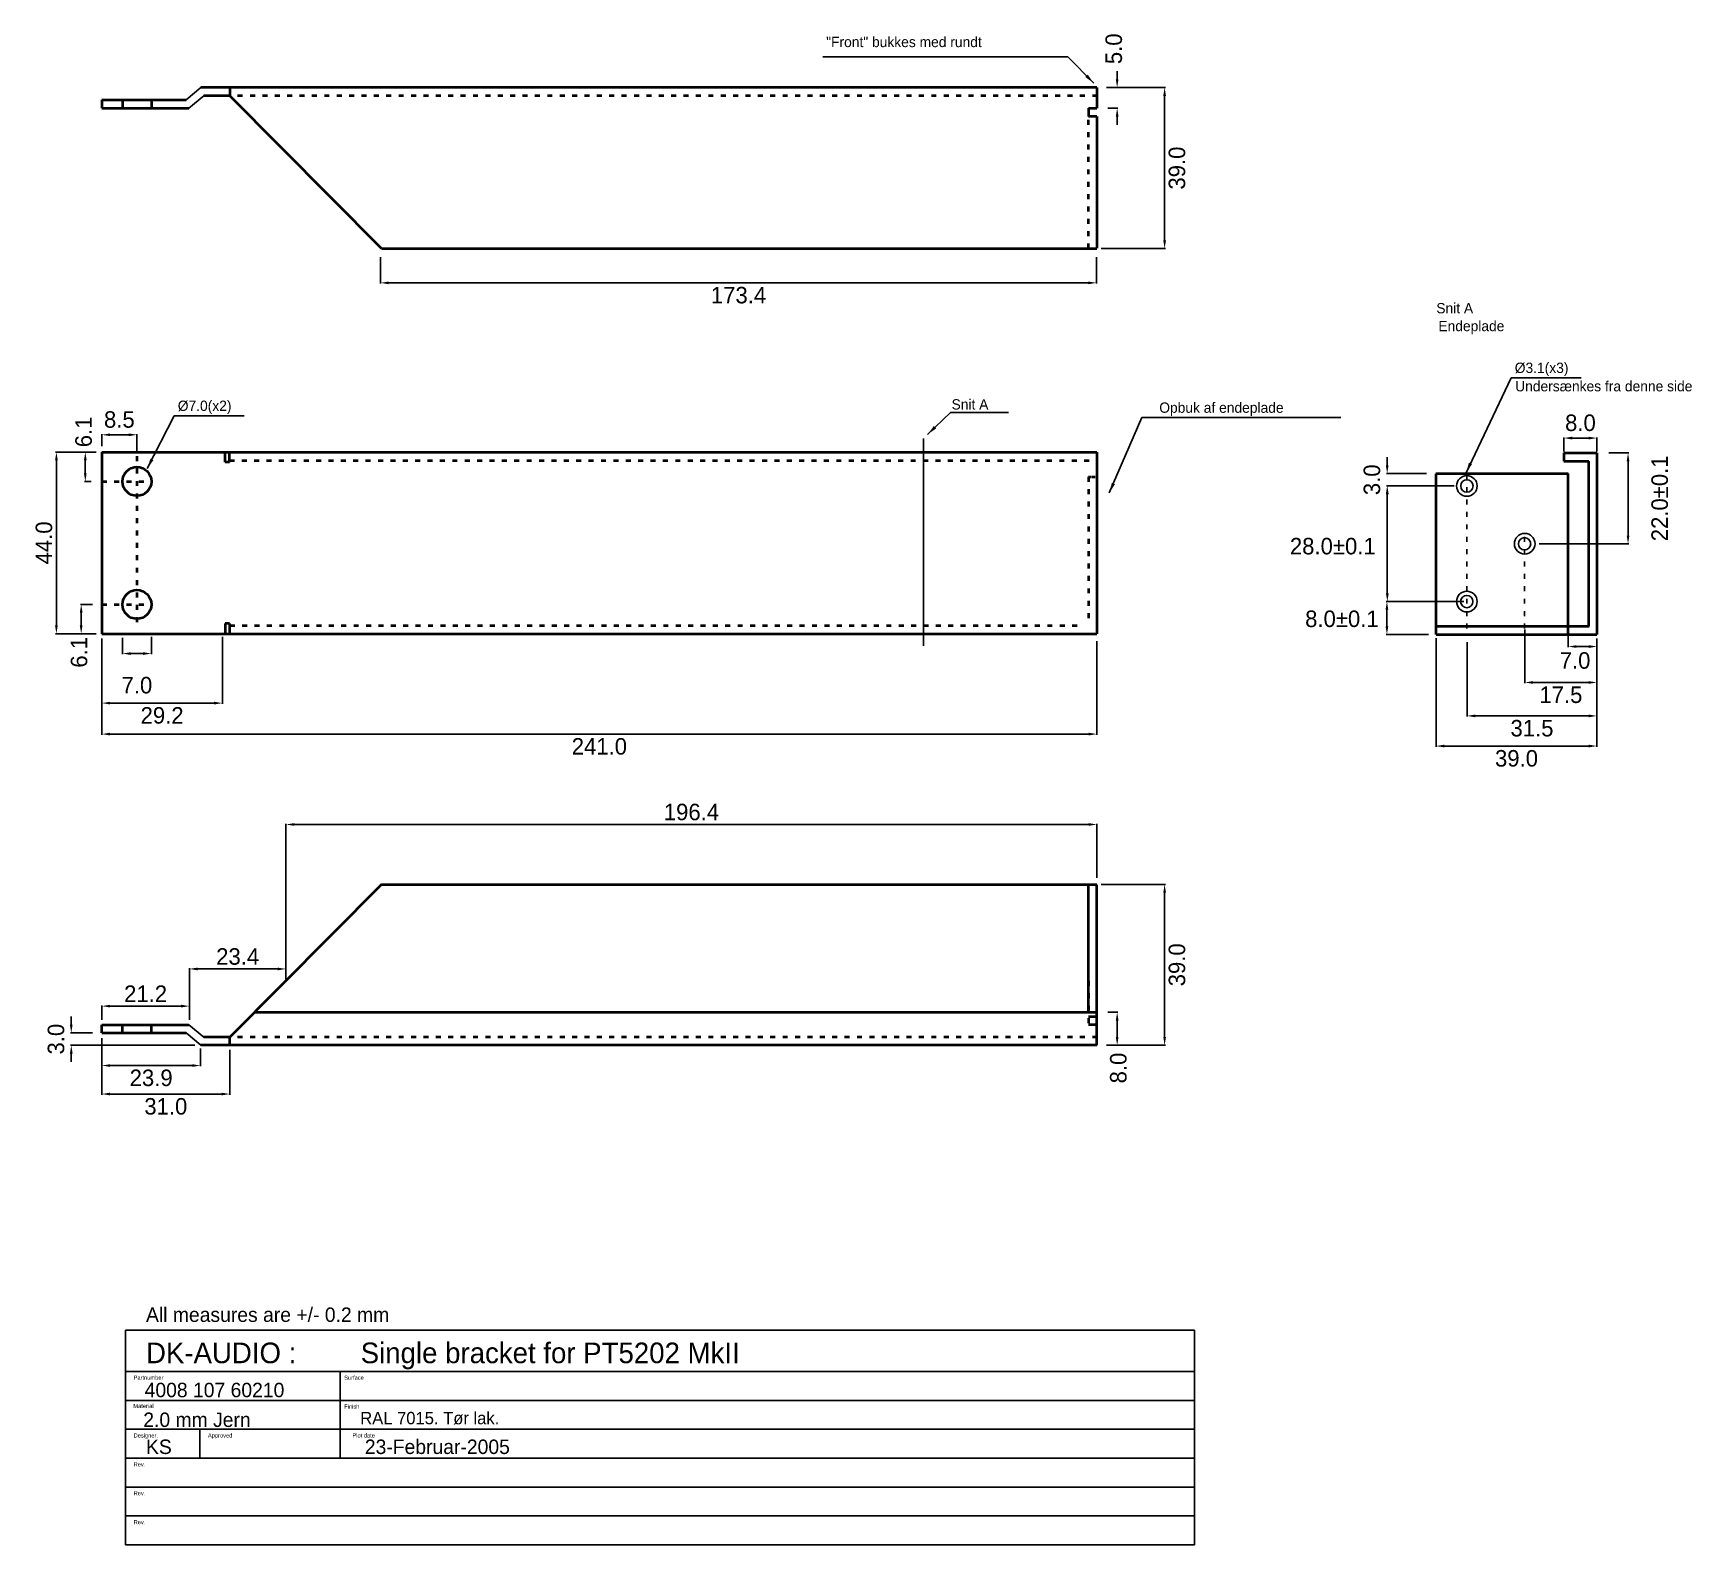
# Model space of a CAD drawing. Header units: millimetres. Extents: x 49 to 451, y -111 to 255.
import ezdxf

# ---------------------------------------------------------------- set-up
doc = ezdxf.new("R2010")
doc.units = ezdxf.units.MM
doc.header["$MEASUREMENT"] = 0
doc.linetypes.add('ACAD_ISO03W100', pattern=[30, 12, -18])
doc.linetypes.add('CENTER', pattern=[2, 1.25, -0.25, 0.25, -0.25])
for name, color, linetype in [('Forplade', 4, 'Continuous'), ('kabinet_dim', 7, 'Continuous'), ('kabinet_head', 2, 'Continuous')]:
    doc.layers.add(name, color=color, linetype=linetype)
doc.layers.add('kabinet', color=4, linetype='Continuous', lineweight=40)
doc.dimstyles.new('DK-audio', dxfattribs={"dimtxt": 4, "dimasz": 2, "dimexe": 0.18, "dimexo": 0.0625, "dimgap": 1, "dimtad": 2, "dimdec": 1, "dimzin": 0, "dimdsep": 46, "dimtxsty": 'Standard', "dimcen": 5, "dimadec": 1, "dimazin": 0, "dimtfac": 1, "dimtdec": 1, "dimtofl": 0, "dimtmove": 2, "dimatfit": 3, "dimfxl": 0, "dimtolj": 1, "dimtzin": 0, "dimarcsym": 0})
doc.dimstyles.new('ISO-25', dxfattribs={"dimtxt": 2.5, "dimasz": 2.5, "dimexe": 1.25, "dimexo": 0.625, "dimtad": 1, "dimtxsty": 'Standard', "dimcen": 2.5, "dimadec": 0, "dimazin": 0, "dimtfac": 1, "dimtmove": 0, "dimatfit": 3, "dimfxl": 0, "dimarcsym": 0})

# ---------------------------------------------------------------- blocks, each defined once
blk = doc.blocks.new('*D22')
at = {"layer": 'DEFPOINTS', "color": 0, "linetype": 'Continuous', "ltscale": 0.1}
for p in [(66, 108.4), (307, 108.3), (307, 85.7)]:
    blk.add_point(p, dxfattribs=at)
at = {"layer": 'kabinet_dim', "color": 0, "linetype": 'Continuous', "lineweight": -2, "ltscale": 0.1}
for p, q in [((66, 108.34), (66, 85.52)), ((307, 108.24), (307, 85.52)), ((68, 85.7), (305, 85.7))]:
    blk.add_line(p, q, dxfattribs=at)
at = {"layer": 'kabinet_dim', "color": 0, "linetype": 'Continuous', "ltscale": 0.1}
for points in [[(68, 86.03), (68, 85.37), (66, 85.7)], [(305, 86.03), (305, 85.37), (307, 85.7)]]:
    blk.add_solid(points, dxfattribs=at)
at = {"layer": 'kabinet_dim', "color": 0, "linetype": 'Continuous', "ltscale": 0.1, "insert": (186.5, 82.7), "char_height": 4, "attachment_point": 5}
blk.add_mtext('\\A1;241.0', dxfattribs=at)
blk = doc.blocks.new('*D25')
at = {"layer": 'DEFPOINTS', "color": 0, "linetype": 'Continuous', "ltscale": 0.1}
for p in [(308, 49.3), (323.4, 49.3), (309.3, 10.3)]:
    blk.add_point(p, dxfattribs=at)
at = {"layer": 'kabinet_dim', "color": 0, "linetype": 'Continuous', "lineweight": -2, "ltscale": 0.1}
for p, q in [((308.06, 49.3), (323.58, 49.3)), ((323.4, 12.3), (323.4, 47.3)), ((309.36, 10.3), (323.58, 10.3))]:
    blk.add_line(p, q, dxfattribs=at)
at = {"layer": 'kabinet_dim', "color": 0, "linetype": 'Continuous', "ltscale": 0.1}
for points in [[(323.07, 47.3), (323.73, 47.3), (323.4, 49.3)], [(323.07, 12.3), (323.73, 12.3), (323.4, 10.3)]]:
    blk.add_solid(points, dxfattribs=at)
at = {"layer": 'kabinet_dim', "color": 0, "linetype": 'Continuous', "ltscale": 0.1, "insert": (326.4, 29.8), "char_height": 4, "attachment_point": 5, "rotation": 90}
blk.add_mtext('\\A1;39.0', dxfattribs=at)
blk = doc.blocks.new('*D26')
at = {"layer": 'DEFPOINTS', "color": 0, "linetype": 'Continuous', "ltscale": 0.1}
for p in [(110.6, 63.8), (307, 50.8), (110.6, 26.3)]:
    blk.add_point(p, dxfattribs=at)
at = {"layer": 'kabinet_dim', "color": 0, "linetype": 'Continuous', "lineweight": -2, "ltscale": 0.1}
for p, q in [((110.6, 26.36), (110.6, 63.98)), ((305, 63.8), (112.6, 63.8)), ((307, 50.86), (307, 63.98))]:
    blk.add_line(p, q, dxfattribs=at)
at = {"layer": 'kabinet_dim', "color": 0, "linetype": 'Continuous', "ltscale": 0.1}
for points in [[(112.6, 64.13), (112.6, 63.47), (110.6, 63.8)], [(305, 64.13), (305, 63.47), (307, 63.8)]]:
    blk.add_solid(points, dxfattribs=at)
at = {"layer": 'kabinet_dim', "color": 0, "linetype": 'Continuous', "ltscale": 0.1, "insert": (208.8, 66.8), "char_height": 4, "attachment_point": 5}
blk.add_mtext('\\A1;196.4', dxfattribs=at)
blk = doc.blocks.new('*D27')
at = {"layer": 'DEFPOINTS', "color": 0, "linetype": 'Continuous', "ltscale": 0.1}
for p in [(110.6, 28.8), (110.6, 26.3), (87.2, 18.7)]:
    blk.add_point(p, dxfattribs=at)
at = {"layer": 'kabinet_dim', "color": 0, "linetype": 'Continuous', "lineweight": -2, "ltscale": 0.1}
for p, q in [((87.2, 18.76), (87.2, 28.98)), ((89.2, 28.8), (108.6, 28.8)), ((110.6, 26.36), (110.6, 28.98))]:
    blk.add_line(p, q, dxfattribs=at)
at = {"layer": 'kabinet_dim', "color": 0, "linetype": 'Continuous', "ltscale": 0.1}
for points in [[(89.2, 29.13), (89.2, 28.47), (87.2, 28.8)], [(108.6, 29.13), (108.6, 28.47), (110.6, 28.8)]]:
    blk.add_solid(points, dxfattribs=at)
at = {"layer": 'kabinet_dim', "color": 0, "linetype": 'Continuous', "ltscale": 0.1, "insert": (98.9, 31.8), "char_height": 4, "attachment_point": 5}
blk.add_mtext('\\A1;23.4', dxfattribs=at)
blk = doc.blocks.new('*D29')
at = {"layer": 'DEFPOINTS', "color": 0, "linetype": 'Continuous', "ltscale": 0.1}
for p in [(58.6, 13.3), (63.8, 13.3), (88.6, 10.3)]:
    blk.add_point(p, dxfattribs=at)
at = {"layer": 'kabinet_dim', "color": 0, "linetype": 'Continuous', "lineweight": -2, "ltscale": 0.1}
for p, q in [((58.6, 15.3), (58.6, 17.3)), ((63.74, 13.3), (58.42, 13.3)), ((88.54, 10.3), (58.42, 10.3)), ((58.6, 8.3), (58.6, 6.3))]:
    blk.add_line(p, q, dxfattribs=at)
at = {"layer": 'kabinet_dim', "color": 0, "linetype": 'Continuous', "ltscale": 0.1}
for points in [[(58.27, 15.3), (58.93, 15.3), (58.6, 13.3)], [(58.27, 8.3), (58.93, 8.3), (58.6, 10.3)]]:
    blk.add_solid(points, dxfattribs=at)
at = {"layer": 'kabinet_dim', "color": 0, "linetype": 'Continuous', "ltscale": 0.1, "insert": (54.92, 11.8), "char_height": 4, "attachment_point": 5, "rotation": 90}
blk.add_mtext('\\A1;3.0', dxfattribs=at)
blk = doc.blocks.new('*D31')
at = {"layer": 'DEFPOINTS', "color": 0, "linetype": 'Continuous', "ltscale": 0.1}
for p in [(66, 16.4), (87.2, 19.8), (87.2, 16.4)]:
    blk.add_point(p, dxfattribs=at)
at = {"layer": 'kabinet_dim', "color": 0, "linetype": 'Continuous', "lineweight": -2, "ltscale": 0.1}
for p, q in [((66, 16.46), (66, 19.98)), ((68, 19.8), (85.2, 19.8)), ((87.2, 16.46), (87.2, 19.98))]:
    blk.add_line(p, q, dxfattribs=at)
at = {"layer": 'kabinet_dim', "color": 0, "linetype": 'Continuous', "ltscale": 0.1}
for points in [[(68, 20.13), (68, 19.47), (66, 19.8)], [(85.2, 20.13), (85.2, 19.47), (87.2, 19.8)]]:
    blk.add_solid(points, dxfattribs=at)
at = {"layer": 'kabinet_dim', "color": 0, "linetype": 'Continuous', "ltscale": 0.1, "insert": (76.6, 22.8), "char_height": 4, "attachment_point": 5}
blk.add_mtext('\\A1;21.2', dxfattribs=at)
blk = doc.blocks.new('*D33')
at = {"layer": 'DEFPOINTS', "color": 0, "linetype": 'Continuous', "ltscale": 0.1}
for p in [(309.6, 18.3), (311.9, 18.3), (309.6, 10.3)]:
    blk.add_point(p, dxfattribs=at)
at = {"layer": 'kabinet_dim', "color": 0, "linetype": 'Continuous', "lineweight": -2, "ltscale": 0.1}
for p, q in [((309.66, 18.3), (312.08, 18.3)), ((311.9, 12.3), (311.9, 16.3)), ((309.66, 10.3), (312.08, 10.3))]:
    blk.add_line(p, q, dxfattribs=at)
at = {"layer": 'kabinet_dim', "color": 0, "linetype": 'Continuous', "ltscale": 0.1}
for points in [[(311.57, 16.3), (312.23, 16.3), (311.9, 18.3)], [(311.57, 12.3), (312.23, 12.3), (311.9, 10.3)]]:
    blk.add_solid(points, dxfattribs=at)
at = {"layer": 'kabinet_dim', "color": 0, "linetype": 'Continuous', "ltscale": 0.1, "insert": (312.2, 4.8), "char_height": 4, "attachment_point": 5, "rotation": 90}
blk.add_mtext('\\A1;8.0', dxfattribs=at)
blk = doc.blocks.new('*D37')
at = {"layer": 'DEFPOINTS', "color": 0, "linetype": 'Continuous', "ltscale": 0.1}
for p in [(63.5, 154), (62, 146.9), (63.5, 146.9)]:
    blk.add_point(p, dxfattribs=at)
at = {"layer": 'kabinet_dim', "color": 0, "linetype": 'Continuous', "lineweight": -2, "ltscale": 0.1}
for p, q in [((63.44, 154), (61.82, 154)), ((62, 152), (62, 148.9)), ((63.44, 146.9), (61.82, 146.9))]:
    blk.add_line(p, q, dxfattribs=at)
at = {"layer": 'kabinet_dim', "color": 0, "linetype": 'Continuous', "ltscale": 0.1}
for points in [[(61.67, 152), (62.33, 152), (62, 154)], [(61.67, 148.9), (62.33, 148.9), (62, 146.9)]]:
    blk.add_solid(points, dxfattribs=at)
at = {"layer": 'kabinet_dim', "color": 0, "linetype": 'Continuous', "ltscale": 0.1, "insert": (61.6, 158.9), "char_height": 4, "attachment_point": 5, "rotation": 90}
blk.add_mtext('\\A1;6.1', dxfattribs=at)
blk = doc.blocks.new('*D38')
at = {"layer": 'DEFPOINTS', "color": 0, "linetype": 'Continuous', "ltscale": 0.1}
for p in [(55, 154), (64.7, 154), (64.7, 110)]:
    blk.add_point(p, dxfattribs=at)
at = {"layer": 'kabinet_dim', "color": 0, "linetype": 'Continuous', "lineweight": -2, "ltscale": 0.1}
for p, q in [((64.64, 154), (54.82, 154)), ((55, 112), (55, 152)), ((64.64, 110), (54.82, 110))]:
    blk.add_line(p, q, dxfattribs=at)
at = {"layer": 'kabinet_dim', "color": 0, "linetype": 'Continuous', "ltscale": 0.1}
for points in [[(54.67, 152), (55.33, 152), (55, 154)], [(54.67, 112), (55.33, 112), (55, 110)]]:
    blk.add_solid(points, dxfattribs=at)
at = {"layer": 'kabinet_dim', "color": 0, "linetype": 'Continuous', "ltscale": 0.1, "insert": (52, 132), "char_height": 4, "attachment_point": 5, "rotation": 90}
blk.add_mtext('\\A1;44.0', dxfattribs=at)
blk = doc.blocks.new('*D39')
at = {"layer": 'DEFPOINTS', "color": 0, "linetype": 'Continuous', "ltscale": 0.1}
for p in [(66, 108.9), (95.2, 109.3), (95.2, 93.2)]:
    blk.add_point(p, dxfattribs=at)
at = {"layer": 'kabinet_dim', "color": 0, "linetype": 'Continuous', "lineweight": -2, "ltscale": 0.1}
for p, q in [((66, 108.84), (66, 93.02)), ((95.2, 109.24), (95.2, 93.02)), ((68, 93.2), (93.2, 93.2))]:
    blk.add_line(p, q, dxfattribs=at)
at = {"layer": 'kabinet_dim', "color": 0, "linetype": 'Continuous', "ltscale": 0.1}
for points in [[(68, 93.53), (68, 92.87), (66, 93.2)], [(93.2, 93.53), (93.2, 92.87), (95.2, 93.2)]]:
    blk.add_solid(points, dxfattribs=at)
at = {"layer": 'kabinet_dim', "color": 0, "linetype": 'Continuous', "ltscale": 0.1, "insert": (80.6, 90.2), "char_height": 4, "attachment_point": 5}
blk.add_mtext('\\A1;29.2', dxfattribs=at)
blk = doc.blocks.new('*D40')
at = {"layer": 'DEFPOINTS', "color": 0, "linetype": 'Continuous', "ltscale": 0.1}
for p in [(61, 117.1), (63.8, 117.1), (63.8, 110)]:
    blk.add_point(p, dxfattribs=at)
at = {"layer": 'kabinet_dim', "color": 0, "linetype": 'Continuous', "lineweight": -2, "ltscale": 0.1}
for p, q in [((63.74, 117.1), (60.82, 117.1)), ((61, 112), (61, 115.1)), ((63.74, 110), (60.82, 110))]:
    blk.add_line(p, q, dxfattribs=at)
at = {"layer": 'kabinet_dim', "color": 0, "linetype": 'Continuous', "ltscale": 0.1}
for points in [[(60.67, 115.1), (61.33, 115.1), (61, 117.1)], [(60.67, 112), (61.33, 112), (61, 110)]]:
    blk.add_solid(points, dxfattribs=at)
at = {"layer": 'kabinet_dim', "color": 0, "linetype": 'Continuous', "ltscale": 0.1, "insert": (60.5, 105.5), "char_height": 4, "attachment_point": 5, "rotation": 90}
blk.add_mtext('\\A1;6.1', dxfattribs=at)
blk = doc.blocks.new('*D41')
at = {"layer": 'DEFPOINTS', "color": 0, "linetype": 'Continuous', "ltscale": 0.1}
for p in [(71, 109.1), (78, 109.3), (78, 105.2)]:
    blk.add_point(p, dxfattribs=at)
at = {"layer": 'kabinet_dim', "color": 0, "linetype": 'Continuous', "lineweight": -2, "ltscale": 0.1}
for p, q in [((71, 109.04), (71, 105.02)), ((78, 109.24), (78, 105.02)), ((73, 105.2), (76, 105.2))]:
    blk.add_line(p, q, dxfattribs=at)
at = {"layer": 'kabinet_dim', "color": 0, "linetype": 'Continuous', "ltscale": 0.1}
for points in [[(73, 105.53), (73, 104.87), (71, 105.2)], [(76, 105.53), (76, 104.87), (78, 105.2)]]:
    blk.add_solid(points, dxfattribs=at)
at = {"layer": 'kabinet_dim', "color": 0, "linetype": 'Continuous', "ltscale": 0.1, "insert": (74.5, 97.52), "char_height": 4, "attachment_point": 5}
blk.add_mtext('\\A1;7.0', dxfattribs=at)
blk = doc.blocks.new('*D42')
at = {"layer": 'DEFPOINTS', "color": 0, "linetype": 'Continuous', "ltscale": 0.1}
for p in [(74.5, 158.2), (66, 155.4), (74.5, 154.2)]:
    blk.add_point(p, dxfattribs=at)
at = {"layer": 'kabinet_dim', "color": 0, "linetype": 'Continuous', "lineweight": -2, "ltscale": 0.1}
for p, q in [((66, 155.46), (66, 158.38)), ((68, 158.2), (72.5, 158.2)), ((74.5, 154.26), (74.5, 158.38))]:
    blk.add_line(p, q, dxfattribs=at)
at = {"layer": 'kabinet_dim', "color": 0, "linetype": 'Continuous', "ltscale": 0.1}
for points in [[(68, 158.53), (68, 157.87), (66, 158.2)], [(72.5, 158.53), (72.5, 157.87), (74.5, 158.2)]]:
    blk.add_solid(points, dxfattribs=at)
at = {"layer": 'kabinet_dim', "color": 0, "linetype": 'Continuous', "ltscale": 0.1, "insert": (70.25, 161.88), "char_height": 4, "attachment_point": 5}
blk.add_mtext('\\A1;8.5', dxfattribs=at)
blk = doc.blocks.new('*D43')
at = {"layer": 'DEFPOINTS', "color": 0, "linetype": 'Continuous', "ltscale": 0.1}
for p in [(389.13, 109), (428.1, 108.8), (428.1, 82.8)]:
    blk.add_point(p, dxfattribs=at)
at = {"layer": 'kabinet_dim', "color": 0, "linetype": 'Continuous', "lineweight": -2, "ltscale": 0.1}
for p, q in [((389.13, 108.94), (389.13, 82.62)), ((428.1, 108.74), (428.1, 82.62)), ((391.13, 82.8), (426.1, 82.8))]:
    blk.add_line(p, q, dxfattribs=at)
at = {"layer": 'kabinet_dim', "color": 0, "linetype": 'Continuous', "ltscale": 0.1}
for points in [[(391.13, 83.13), (391.13, 82.47), (389.13, 82.8)], [(426.1, 83.13), (426.1, 82.47), (428.1, 82.8)]]:
    blk.add_solid(points, dxfattribs=at)
at = {"layer": 'kabinet_dim', "color": 0, "linetype": 'Continuous', "ltscale": 0.1, "insert": (408.62, 79.8), "char_height": 4, "attachment_point": 5}
blk.add_mtext('\\A1;39.0', dxfattribs=at)
blk = doc.blocks.new('*D44')
at = {"layer": 'DEFPOINTS', "color": 0, "linetype": 'Continuous', "ltscale": 0.1}
for p in [(410.63, 111.1), (428.1, 108.9), (410.63, 98.2)]:
    blk.add_point(p, dxfattribs=at)
at = {"layer": 'kabinet_dim', "color": 0, "linetype": 'Continuous', "lineweight": -2, "ltscale": 0.1}
for p, q in [((410.63, 111.04), (410.63, 98.02)), ((428.1, 108.84), (428.1, 98.02)), ((426.1, 98.2), (412.63, 98.2))]:
    blk.add_line(p, q, dxfattribs=at)
at = {"layer": 'kabinet_dim', "color": 0, "linetype": 'Continuous', "ltscale": 0.1}
for points in [[(412.63, 98.53), (412.63, 97.87), (410.63, 98.2)], [(426.1, 98.53), (426.1, 97.87), (428.1, 98.2)]]:
    blk.add_solid(points, dxfattribs=at)
at = {"layer": 'kabinet_dim', "color": 0, "linetype": 'Continuous', "ltscale": 0.1, "insert": (419.37, 95.2), "char_height": 4, "attachment_point": 5}
blk.add_mtext('\\A1;17.5', dxfattribs=at)
blk = doc.blocks.new('*D45')
at = {"layer": 'DEFPOINTS', "color": 0, "linetype": 'Continuous', "ltscale": 0.1}
for p in [(396.63, 108), (428.1, 108), (396.63, 90.1)]:
    blk.add_point(p, dxfattribs=at)
at = {"layer": 'kabinet_dim', "color": 0, "linetype": 'Continuous', "lineweight": -2, "ltscale": 0.1}
for p, q in [((396.63, 107.94), (396.63, 89.92)), ((428.1, 107.94), (428.1, 89.92)), ((426.1, 90.1), (398.63, 90.1))]:
    blk.add_line(p, q, dxfattribs=at)
at = {"layer": 'kabinet_dim', "color": 0, "linetype": 'Continuous', "ltscale": 0.1}
for points in [[(398.63, 90.43), (398.63, 89.77), (396.63, 90.1)], [(426.1, 90.43), (426.1, 89.77), (428.1, 90.1)]]:
    blk.add_solid(points, dxfattribs=at)
at = {"layer": 'kabinet_dim', "color": 0, "linetype": 'Continuous', "ltscale": 0.1, "insert": (412.37, 87.1), "char_height": 4, "attachment_point": 5}
blk.add_mtext('\\A1;31.5', dxfattribs=at)
blk = doc.blocks.new('*D46')
at = {"layer": 'DEFPOINTS', "color": 0, "linetype": 'Continuous', "ltscale": 0.1}
for p in [(430.93, 153.8), (435.63, 153.8), (414.03, 131.8)]:
    blk.add_point(p, dxfattribs=at)
at = {"layer": 'kabinet_dim', "color": 0, "linetype": 'Continuous', "lineweight": -2, "ltscale": 0.1}
for p, q in [((431, 153.8), (435.81, 153.8)), ((435.63, 133.8), (435.63, 151.8)), ((414.1, 131.8), (435.81, 131.8))]:
    blk.add_line(p, q, dxfattribs=at)
at = {"layer": 'kabinet_dim', "color": 0, "linetype": 'Continuous', "ltscale": 0.1}
for points in [[(435.3, 151.8), (435.97, 151.8), (435.63, 153.8)], [(435.3, 133.8), (435.97, 133.8), (435.63, 131.8)]]:
    blk.add_solid(points, dxfattribs=at)
at = {"layer": 'kabinet_dim', "color": 0, "linetype": 'Continuous', "ltscale": 0.1, "insert": (443.31, 142.8), "char_height": 4, "attachment_point": 5, "rotation": 90}
blk.add_mtext('\\A1;22.0±0.1', dxfattribs=at)
blk = doc.blocks.new('*D47')
at = {"layer": 'DEFPOINTS', "color": 0, "linetype": 'Continuous', "ltscale": 0.1}
for p in [(393.6, 145.8), (377.33, 117.8), (395.97, 117.8)]:
    blk.add_point(p, dxfattribs=at)
at = {"layer": 'kabinet_dim', "color": 0, "linetype": 'Continuous', "lineweight": -2, "ltscale": 0.1}
for p, q in [((393.54, 145.8), (377.15, 145.8)), ((377.33, 143.8), (377.33, 119.8)), ((395.9, 117.8), (377.15, 117.8))]:
    blk.add_line(p, q, dxfattribs=at)
at = {"layer": 'kabinet_dim', "color": 0, "linetype": 'Continuous', "ltscale": 0.1}
for points in [[(377, 143.8), (377.67, 143.8), (377.33, 145.8)], [(377, 119.8), (377.67, 119.8), (377.33, 117.8)]]:
    blk.add_solid(points, dxfattribs=at)
at = {"layer": 'kabinet_dim', "color": 0, "linetype": 'Continuous', "ltscale": 0.1, "insert": (364.13, 131.2), "char_height": 4, "attachment_point": 5, "rotation": 0.01}
blk.add_mtext('\\A1;28.0±0.1', dxfattribs=at)
blk = doc.blocks.new('*D48')
at = {"layer": 'DEFPOINTS', "color": 0, "linetype": 'Continuous', "ltscale": 0.1}
for p in [(387.43, 117.8), (377.23, 109.8), (387.4, 109.8)]:
    blk.add_point(p, dxfattribs=at)
at = {"layer": 'kabinet_dim', "color": 0, "linetype": 'Continuous', "lineweight": -2, "ltscale": 0.1}
for p, q in [((387.37, 117.8), (377.05, 117.8)), ((377.23, 115.8), (377.23, 111.8)), ((387.34, 109.8), (377.05, 109.8))]:
    blk.add_line(p, q, dxfattribs=at)
at = {"layer": 'kabinet_dim', "color": 0, "linetype": 'Continuous', "ltscale": 0.1}
for points in [[(376.9, 115.8), (377.57, 115.8), (377.23, 117.8)], [(376.9, 111.8), (377.57, 111.8), (377.23, 109.8)]]:
    blk.add_solid(points, dxfattribs=at)
at = {"layer": 'kabinet_dim', "color": 0, "linetype": 'Continuous', "ltscale": 0.1, "insert": (366.33, 113.6), "char_height": 4, "attachment_point": 5, "rotation": 0.01}
blk.add_mtext('\\A1;8.0±0.1', dxfattribs=at)
blk = doc.blocks.new('*D49')
at = {"layer": 'DEFPOINTS', "color": 0, "linetype": 'Continuous', "ltscale": 0.1}
for p in [(420.1, 157.4), (420.1, 154.1), (428.1, 154.1)]:
    blk.add_point(p, dxfattribs=at)
at = {"layer": 'kabinet_dim', "color": 0, "linetype": 'Continuous', "lineweight": -2, "ltscale": 0.1}
for p, q in [((420.1, 154.16), (420.1, 157.58)), ((426.1, 157.4), (422.1, 157.4)), ((428.1, 154.16), (428.1, 157.58))]:
    blk.add_line(p, q, dxfattribs=at)
at = {"layer": 'kabinet_dim', "color": 0, "linetype": 'Continuous', "ltscale": 0.1}
for points in [[(422.1, 157.73), (422.1, 157.07), (420.1, 157.4)], [(426.1, 157.73), (426.1, 157.07), (428.1, 157.4)]]:
    blk.add_solid(points, dxfattribs=at)
at = {"layer": 'kabinet_dim', "color": 0, "linetype": 'Continuous', "ltscale": 0.1, "insert": (424.1, 161.08), "char_height": 4, "attachment_point": 5}
blk.add_mtext('\\A1;8.0', dxfattribs=at)
blk = doc.blocks.new('*D50')
at = {"layer": 'DEFPOINTS', "color": 0, "linetype": 'Continuous', "ltscale": 0.1}
for p in [(421.13, 109.8), (428.1, 108.8), (428.1, 106.9)]:
    blk.add_point(p, dxfattribs=at)
at = {"layer": 'kabinet_dim', "color": 0, "linetype": 'Continuous', "lineweight": -2, "ltscale": 0.1}
for p, q in [((421.13, 109.74), (421.13, 106.72)), ((428.1, 108.74), (428.1, 106.72)), ((423.13, 106.9), (426.1, 106.9))]:
    blk.add_line(p, q, dxfattribs=at)
at = {"layer": 'kabinet_dim', "color": 0, "linetype": 'Continuous', "ltscale": 0.1}
for points in [[(423.13, 107.23), (423.13, 106.57), (421.13, 106.9)], [(426.1, 107.23), (426.1, 106.57), (428.1, 106.9)]]:
    blk.add_solid(points, dxfattribs=at)
at = {"layer": 'kabinet_dim', "color": 0, "linetype": 'Continuous', "ltscale": 0.1, "insert": (422.8, 103.5), "char_height": 4, "attachment_point": 5}
blk.add_mtext('\\A1;7.0', dxfattribs=at)
blk = doc.blocks.new('*D51')
at = {"layer": 'DEFPOINTS', "color": 0, "linetype": 'Continuous', "ltscale": 0.1}
for p in [(377.3, 148.8), (386.9, 148.8), (386.9, 145.8)]:
    blk.add_point(p, dxfattribs=at)
at = {"layer": 'kabinet_dim', "color": 0, "linetype": 'Continuous', "lineweight": -2, "ltscale": 0.1}
for p, q in [((377.3, 150.8), (377.3, 152.8)), ((386.84, 148.8), (377.12, 148.8)), ((386.84, 145.8), (377.12, 145.8)), ((377.3, 143.8), (377.3, 141.8))]:
    blk.add_line(p, q, dxfattribs=at)
at = {"layer": 'kabinet_dim', "color": 0, "linetype": 'Continuous', "ltscale": 0.1}
for points in [[(376.97, 150.8), (377.63, 150.8), (377.3, 148.8)], [(376.97, 143.8), (377.63, 143.8), (377.3, 145.8)]]:
    blk.add_solid(points, dxfattribs=at)
at = {"layer": 'kabinet_dim', "color": 0, "linetype": 'Continuous', "ltscale": 0.1, "insert": (373.62, 147.3), "char_height": 4, "attachment_point": 5, "rotation": 90}
blk.add_mtext('\\A1;3.0', dxfattribs=at)
blk = doc.blocks.new('*D52')
at = {"layer": 'DEFPOINTS', "color": 0, "linetype": 'Continuous', "ltscale": 0.1}
for p in [(66, 12.1), (97, 9.3), (97, -1.5)]:
    blk.add_point(p, dxfattribs=at)
at = {"layer": 'kabinet_dim', "color": 0, "linetype": 'Continuous', "lineweight": -2, "ltscale": 0.1}
for p, q in [((66, 12.04), (66, -1.68)), ((97, 9.24), (97, -1.68)), ((68, -1.5), (95, -1.5))]:
    blk.add_line(p, q, dxfattribs=at)
at = {"layer": 'kabinet_dim', "color": 0, "linetype": 'Continuous', "ltscale": 0.1}
for points in [[(68, -1.17), (68, -1.83), (66, -1.5)], [(95, -1.17), (95, -1.83), (97, -1.5)]]:
    blk.add_solid(points, dxfattribs=at)
at = {"layer": 'kabinet_dim', "color": 0, "linetype": 'Continuous', "ltscale": 0.1, "insert": (81.5, -4.5), "char_height": 4, "attachment_point": 5}
blk.add_mtext('\\A1;31.0', dxfattribs=at)
blk = doc.blocks.new('*D57')
at = {"layer": 'DEFPOINTS', "color": 0, "linetype": 'Continuous', "ltscale": 0.1}
for p in [(309.6, 242.3), (309.6, 237.3), (311.9, 237.3)]:
    blk.add_point(p, dxfattribs=at)
at = {"layer": 'kabinet_dim', "color": 0, "linetype": 'Continuous', "lineweight": -2, "ltscale": 0.1}
for p, q in [((311.9, 244.3), (311.9, 246.3)), ((309.66, 242.3), (312.08, 242.3)), ((309.66, 237.3), (312.08, 237.3)), ((311.9, 235.3), (311.9, 233.3))]:
    blk.add_line(p, q, dxfattribs=at)
at = {"layer": 'kabinet_dim', "color": 0, "linetype": 'Continuous', "ltscale": 0.1}
for points in [[(311.57, 244.3), (312.23, 244.3), (311.9, 242.3)], [(311.57, 235.3), (312.23, 235.3), (311.9, 237.3)]]:
    blk.add_solid(points, dxfattribs=at)
at = {"layer": 'kabinet_dim', "color": 0, "linetype": 'Continuous', "ltscale": 0.1, "insert": (311.1, 251.7), "char_height": 4, "attachment_point": 5, "rotation": 90}
blk.add_mtext('\\A1;5.0', dxfattribs=at)
blk = doc.blocks.new('*D53')
at = {"layer": 'DEFPOINTS', "color": 0, "linetype": 'Continuous', "ltscale": 0.1}
for p in [(309.3, 242.3), (308, 203.3), (323.4, 203.3)]:
    blk.add_point(p, dxfattribs=at)
at = {"layer": 'kabinet_dim', "color": 0, "linetype": 'Continuous', "lineweight": -2, "ltscale": 0.1}
for p, q in [((309.36, 242.3), (323.58, 242.3)), ((323.4, 240.3), (323.4, 205.3)), ((308.06, 203.3), (323.58, 203.3))]:
    blk.add_line(p, q, dxfattribs=at)
at = {"layer": 'kabinet_dim', "color": 0, "linetype": 'Continuous', "ltscale": 0.1}
for points in [[(323.07, 240.3), (323.73, 240.3), (323.4, 242.3)], [(323.07, 205.3), (323.73, 205.3), (323.4, 203.3)]]:
    blk.add_solid(points, dxfattribs=at)
at = {"layer": 'kabinet_dim', "color": 0, "linetype": 'Continuous', "ltscale": 0.1, "insert": (326.4, 222.8), "char_height": 4, "attachment_point": 5, "rotation": 90}
blk.add_mtext('\\A1;39.0', dxfattribs=at)
blk = doc.blocks.new('*D60')
at = {"layer": 'DEFPOINTS', "color": 0, "linetype": 'Continuous', "ltscale": 0.1}
for p in [(133.5, 201.3), (306.9, 201.3), (306.9, 195)]:
    blk.add_point(p, dxfattribs=at)
at = {"layer": 'kabinet_dim', "color": 0, "linetype": 'Continuous', "lineweight": -2, "ltscale": 0.1}
for p, q in [((133.5, 201.24), (133.5, 194.82)), ((306.9, 201.24), (306.9, 194.82)), ((135.5, 195), (304.9, 195))]:
    blk.add_line(p, q, dxfattribs=at)
at = {"layer": 'kabinet_dim', "color": 0, "linetype": 'Continuous', "ltscale": 0.1}
for points in [[(135.5, 195.33), (135.5, 194.67), (133.5, 195)], [(304.9, 195.33), (304.9, 194.67), (306.9, 195)]]:
    blk.add_solid(points, dxfattribs=at)
at = {"layer": 'kabinet_dim', "color": 0, "linetype": 'Continuous', "ltscale": 0.1, "insert": (220.2, 192), "char_height": 4, "attachment_point": 5}
blk.add_mtext('\\A1;173.4', dxfattribs=at)
blk = doc.blocks.new('*D62')
at = {"layer": 'DEFPOINTS', "color": 0, "linetype": 'Continuous', "ltscale": 0.1}
for p in [(89.9, 9.6), (66, 6.4), (89.9, 5.4)]:
    blk.add_point(p, dxfattribs=at)
at = {"layer": 'kabinet_dim', "color": 0, "linetype": 'Continuous', "lineweight": -2, "ltscale": 0.1}
for p, q in [((89.9, 9.54), (89.9, 5.22)), ((66, 6.34), (66, 5.22)), ((68, 5.4), (87.9, 5.4))]:
    blk.add_line(p, q, dxfattribs=at)
at = {"layer": 'kabinet_dim', "color": 0, "linetype": 'Continuous', "ltscale": 0.1}
for points in [[(68, 5.73), (68, 5.07), (66, 5.4)], [(87.9, 5.73), (87.9, 5.07), (89.9, 5.4)]]:
    blk.add_solid(points, dxfattribs=at)
at = {"layer": 'kabinet_dim', "color": 0, "linetype": 'Continuous', "ltscale": 0.1, "insert": (77.95, 2.4), "char_height": 4, "attachment_point": 5}
blk.add_mtext('\\A1;23.9', dxfattribs=at)

msp = doc.modelspace()

# ---------------------------------------------------------------- linework, layer by layer
at = {"layer": 'Forplade', "linetype": 'Continuous', "ltscale": 0.1}
for p, q in [((86.4, 239.3), (90, 242.3)), ((87.1, 237.3), (90.7, 240.3)), ((86.4, 13.3), (90, 10.3)), ((87.1, 15.3), (90.7, 12.3))]:
    msp.add_line(p, q, dxfattribs=at)
at = {"layer": 'Forplade', "linetype": 'ACAD_ISO03W100', "ltscale": 0.1}
for p, q in [((396.57, 111.3), (396.57, 148.3)), ((410.57, 111.3), (410.57, 135))]:
    msp.add_line(p, q, dxfattribs=at)
at = {"layer": 'Forplade', "linetype": 'Continuous', "ltscale": 0.1}
for centre, radius in [((396.6, 145.8), 2.5), ((396.6, 145.8), 1.5), ((410.6, 131.8), 2.5), ((410.57, 131.8), 1.5), ((396.6, 117.8), 2.5), ((396.57, 117.8), 1.5)]:
    msp.add_circle(centre, radius, dxfattribs=at)
at = {"layer": 'kabinet', "linetype": 'Continuous', "ltscale": 0.1}
for p, q in [((307, 242.3), (90, 242.3)), ((97, 242.3), (97, 240.3)), ((307, 242.3), (307, 237.3)), ((66, 239.3), (86.4, 239.3)), ((66, 239.3), (66, 237.3)), ((66, 237.3), (87.1, 237.3)), ((71, 239.3), (71, 237.3)), ((78, 239.3), (78, 237.3)), ((97, 240.3), (90.7, 240.3)), ((133.7, 203.3), (97, 240.3)), ((305, 237.3), (305, 235.3)), ((305, 237.3), (307, 237.3)), ((307, 235.3), (305, 235.3)), ((307, 235.3), (307, 203.4)), ((133.7, 203.3), (307, 203.3)), ((66, 154), (66, 110)), ((66, 154), (95.2, 154)), ((93, 154), (307, 154)), ((95.9, 151.6), (95.9, 154.1)), ((96.9, 151.6), (96.9, 154.1)), ((307, 154), (307, 110)), ((420.11, 153.8), (428.1, 153.8)), ((420.14, 151.81), (420.14, 153.79)), ((428.13, 109.8), (428.13, 153.8)), ((96.9, 151.6), (95.9, 151.6)), ((389.1, 148.8), (421.13, 148.8)), ((389.13, 109.8), (389.13, 148.7)), ((420.11, 151.8), (426.1, 151.8)), ((421.13, 109.8), (421.13, 148.8)), ((426.13, 111.8), (426.13, 151.8)), ((96.9, 112.5), (95.9, 112.5)), ((95.9, 112.5), (95.9, 110)), ((96.9, 112.5), (96.9, 110)), ((66, 110), (95.2, 110)), ((78, 110), (92, 110)), ((93, 110), (307, 110)), ((305, 110), (307, 110)), ((389.13, 111.8), (426.2, 111.8)), ((389.13, 109.8), (428.1, 109.8)), ((133.7, 49.3), (97, 12.3)), ((133.7, 49.3), (307, 49.3)), ((305, 18.3), (305, 49.3)), ((307, 10.3), (307, 49.2)), ((103, 18.3), (307, 18.3)), ((304.98, 17.29), (307, 17.29)), ((66, 15.3), (87.1, 15.3)), ((66, 13.3), (66, 15.3)), ((66, 13.3), (86.4, 13.3)), ((71, 13.3), (71, 15.3)), ((78, 13.3), (78, 15.3)), ((97, 12.3), (90.7, 12.3)), ((97, 10.3), (97, 12.3)), ((307, 15.3), (305, 15.3)), ((307, 10.3), (90, 10.3)), ((307, 10.3), (90, 10.3))]:
    msp.add_line(p, q, dxfattribs=at)
at = {"layer": 'kabinet', "linetype": 'ACAD_ISO03W100', "ltscale": 0.1}
for p, q in [((307.1, 240.3), (97, 240.3)), ((305, 203.3), (305, 235.3)), ((74.5, 153), (74.5, 111)), ((96.9, 152), (307, 152)), ((66, 146.9), (76.7, 146.9)), ((305, 148), (305, 112)), ((66, 117.1), (77.2, 117.1)), ((97, 112), (304, 112)), ((305, 25.9), (305, 14.3)), ((307.1, 12.3), (97, 12.3))]:
    msp.add_line(p, q, dxfattribs=at)
at = {"layer": 'kabinet', "linetype": 'CENTER', "ltscale": 0.1}
msp.add_line((305, 148), (307, 148), dxfattribs=at)
at = {"layer": 'kabinet', "linetype": 'Continuous', "ltscale": 0.1}
for centre in [(74.5, 146.9), (74.5, 117.1)]:
    msp.add_circle(centre, 3.5, dxfattribs=at)
at = {"layer": 'kabinet_dim', "linetype": 'Continuous', "ltscale": 0.1}
msp.add_line((265, 107.1), (265, 157.3), dxfattribs=at)
at = {"layer": 'kabinet_head'}
for p, q in [((71.7, -58.7), (330.66, -58.7)), ((71.7, -110.7), (71.7, -58.7)), ((330.66, -58.7), (330.66, -110.7)), ((330.66, -110.7), (71.7, -110.7))]:
    msp.add_line(p, q, dxfattribs=at)
at = {"layer": 'kabinet_head', "color": 2}
for p, q in [((71.7, -68.7), (330.66, -68.7)), ((123.7, -68.7), (123.7, -75.7)), ((71.7, -75.7), (330.66, -75.7)), ((123.7, -75.7), (123.7, -82.7)), ((71.7, -82.7), (330.66, -82.7)), ((89.7, -82.7), (89.7, -89.7)), ((123.7, -82.7), (123.7, -89.7)), ((71.7, -89.7), (330.66, -89.7)), ((71.7, -96.7), (330.66, -96.7)), ((71.7, -103.7), (330.66, -103.7))]:
    msp.add_line(p, q, dxfattribs=at)

# ---------------------------------------------------------------- texts
at = {"layer": 'kabinet_dim', "char_height": 2.5, "attachment_point": 4}
for s, insert in [('"Front" bukkes med rundt', (241.43, 253.34)), ('Snit A', (389.2, 188.85)), ('Endeplade', (389.7, 184.17)), ('Ø3.1(x3)', (408.2, 174.05)), ('Undersænkes fra denne side', (408.3, 169.95)), ('Ø7.0(x2)', (84.4, 164.85)), ('Snit A', (271.8, 165.55)), ('Opbuk af endeplade', (322.1, 164.4))]:
    msp.add_mtext(s, dxfattribs=dict(at, insert=insert))
at = {"layer": 'kabinet_head', "color": 2}
for s, p in [('All measures are +/- 0.2 mm', (76.7, -56.7)), ('4008 107 60210', (76.37, -74.94)), ('2.0 mm Jern', (76.04, -82.15)), ('KS', (76.7, -88.7)), ('23-Februar-2005', (129.7, -88.7))]:
    msp.add_text(s, height=3.5, dxfattribs=at).set_placement(p)
at = {"layer": 'kabinet_head'}
for s, height, p in [('DK-AUDIO :', 5, (76.7, -66.7)), ('Single bracket for PT5202 MkII', 5, (128.7, -66.7)), ('RAL 7015. Tør lak.', 3, (128.59, -81.5))]:
    msp.add_text(s, height=height, dxfattribs=at).set_placement(p)
at = {"layer": 'kabinet_head', "color": 7}
for s, p in [('Partnumber', (73.7, -70.7)), ('Surface', (124.7, -70.7)), ('Material', (73.64, -77.55)), ('Finish', (124.7, -77.7)), ('Designer.', (73.7, -84.7)), ('Approved', (91.7, -84.7)), ('Plot date', (126.7, -84.7)), ('Rev.', (73.7, -91.7)), ('Rev.', (73.7, -98.7)), ('Rev.', (73.7, -105.7))]:
    msp.add_text(s, height=1, dxfattribs=at).set_placement(p)

# ---------------------------------------------------------------- dimensions: what is measured, and where the dimension line sits
at = {"layer": 'kabinet_dim', "linetype": 'Continuous', "ltscale": 0.1}
for base, p1, p2, angle, picture, middle in [((311.9, 237.3), (309.6, 242.3), (309.6, 237.3), 90, '*D57', (311.1, 251.7)), ((311.9, 18.3), (309.6, 10.3), (309.6, 18.3), 270, '*D33', (312.2, 4.8))]:
    dim = msp.add_linear_dim(base=base, p1=p1, p2=p2, angle=angle, dimstyle='DK-audio', dxfattribs=at)
    dim.commit()
    dim.dimension.update_dxf_attribs({"geometry": picture, "text_midpoint": middle, "dimtype": 160})
for base, p1, p2, angle, picture, middle in [((323.4, 203.3), (309.3, 242.3), (308, 203.3), 90, '*D53', (326.4, 222.8)), ((55, 154), (64.7, 110), (64.7, 154), 90, '*D38', (52, 132)), ((377.3, 148.8), (386.9, 145.8), (386.9, 148.8), 90, '*D51', (373.62, 147.3)), ((323.4, 49.3), (309.3, 10.3), (308, 49.3), 270, '*D25', (326.4, 29.8)), ((58.6, 13.3), (88.6, 10.3), (63.8, 13.3), 270, '*D29', (54.92, 11.8))]:
    dim = msp.add_linear_dim(base=base, p1=p1, p2=p2, angle=angle, dimstyle='DK-audio', dxfattribs=at)
    dim.commit()
    dim.dimension.update_dxf_attribs({"geometry": picture, "text_midpoint": middle})
for base, p1, p2, picture, middle in [((306.9, 195), (133.5, 201.3), (306.9, 201.3), '*D60', (220.2, 192)), ((74.5, 158.2), (66, 155.4), (74.5, 154.2), '*D42', (70.25, 161.88)), ((95.2, 93.2), (66, 108.9), (95.2, 109.3), '*D39', (80.6, 90.2)), ((78, 105.2), (71, 109.1), (78, 109.3), '*D41', (74.5, 97.52)), ((428.1, 82.8), (389.13, 109), (428.1, 108.8), '*D43', (408.62, 79.8)), ((410.63, 98.2), (428.1, 108.9), (410.63, 111.1), '*D44', (419.37, 95.2)), ((307, 85.7), (66, 108.4), (307, 108.3), '*D22', (186.5, 82.7)), ((396.63, 90.1), (428.1, 108), (396.63, 108), '*D45', (412.37, 87.1)), ((110.6, 63.8), (307, 50.8), (110.6, 26.3), '*D26', (208.8, 66.8)), ((110.6, 28.8), (87.2, 18.7), (110.6, 26.3), '*D27', (98.9, 31.8)), ((97, -1.5), (66, 12.1), (97, 9.3), '*D52', (81.5, -4.5)), ((89.9, 5.4), (66, 6.4), (89.9, 9.6), '*D62', (77.95, 2.4))]:
    dim = msp.add_linear_dim(base=base, p1=p1, p2=p2, dimstyle='DK-audio', dxfattribs=at)
    dim.commit()
    dim.dimension.update_dxf_attribs({"geometry": picture, "text_midpoint": middle})
for base, p1, p2, picture, middle in [((62, 146.9), (63.5, 154), (63.5, 146.9), '*D37', (61.6, 158.9)), ((61, 117.1), (63.8, 110), (63.8, 117.1), '*D40', (60.5, 105.5))]:
    dim = msp.add_linear_dim(base=base, p1=p1, p2=p2, angle=90, text='6.1', dimstyle='DK-audio', dxfattribs=at)
    dim.commit()
    dim.dimension.update_dxf_attribs({"geometry": picture, "text_midpoint": middle, "dimtype": 160})
for p1, p2, distance, picture, middle in [((428.1, 154.1), (420.1, 154.1), -3.3, '*D49', (424.1, 161.08)), ((66, 16.4), (87.2, 16.4), 3.4, '*D31', (76.6, 22.8))]:
    dim = msp.add_aligned_dim(p1=p1, p2=p2, distance=distance, dimstyle='DK-audio', dxfattribs=at)
    dim.commit()
    dim.dimension.update_dxf_attribs({"geometry": picture, "text_midpoint": middle})
dim = msp.add_linear_dim(base=(435.63, 153.8), p1=(414.03, 131.8), p2=(430.93, 153.8), angle=90, dimstyle='DK-audio', override={"dimgap": 1, "dimtol": 1, "dimlim": 0, "dimtp": 0.1, "dimtm": 0.1}, dxfattribs=at)
dim.commit()
dim.dimension.update_dxf_attribs({"geometry": '*D46', "text_midpoint": (443.31, 142.8)})
for base, p1, p2, picture, middle in [((377.33, 117.8), (393.6, 145.8), (395.97, 117.8), '*D47', (364.13, 131.2)), ((377.23, 109.8), (387.43, 117.8), (387.4, 109.8), '*D48', (366.33, 113.6))]:
    dim = msp.add_linear_dim(base=base, p1=p1, p2=p2, angle=90, dimstyle='DK-audio', override={"dimgap": 1, "dimtol": 1, "dimlim": 0, "dimtp": 0.1, "dimtm": 0.1}, dxfattribs=at)
    dim.commit()
    dim.dimension.update_dxf_attribs({"geometry": picture, "text_midpoint": middle, "dimtype": 160, "text_rotation": 0.01})
dim = msp.add_linear_dim(base=(428.1, 106.9), p1=(421.13, 109.8), p2=(428.1, 108.8), dimstyle='DK-audio', dxfattribs=at)
dim.commit()
dim.dimension.update_dxf_attribs({"geometry": '*D50', "text_midpoint": (422.8, 103.5), "dimtype": 160})

# ---------------------------------------------------------------- leaders
at = {"layer": 'kabinet_dim'}
for points in [[(306.23, 243.37), (299.98, 249.75), (240.64, 249.75)], [(396.4, 149), (407.3, 172), (424.3, 172)], [(77, 150), (83.5, 162.8), (100.5, 162.8)], [(266, 158.3), (271.5, 163.6), (285.6, 163.6)]]:
    msp.add_leader(points, dimstyle='ISO-25', override={"dimgap": 0.625, "dimtad": 0}, dxfattribs=at)
at = {"layer": 'kabinet_dim', "annotation_type": 0, "has_hookline": 1, "hookline_direction": 0, "text_width": 42.92}
msp.add_leader([(310, 144.1), (317.9, 162.4), (366.1, 162.4)], dimstyle='ISO-25', override={"dimgap": 0.625, "dimtad": 0}, dxfattribs=at)

doc.saveas('drawing.dxf')
